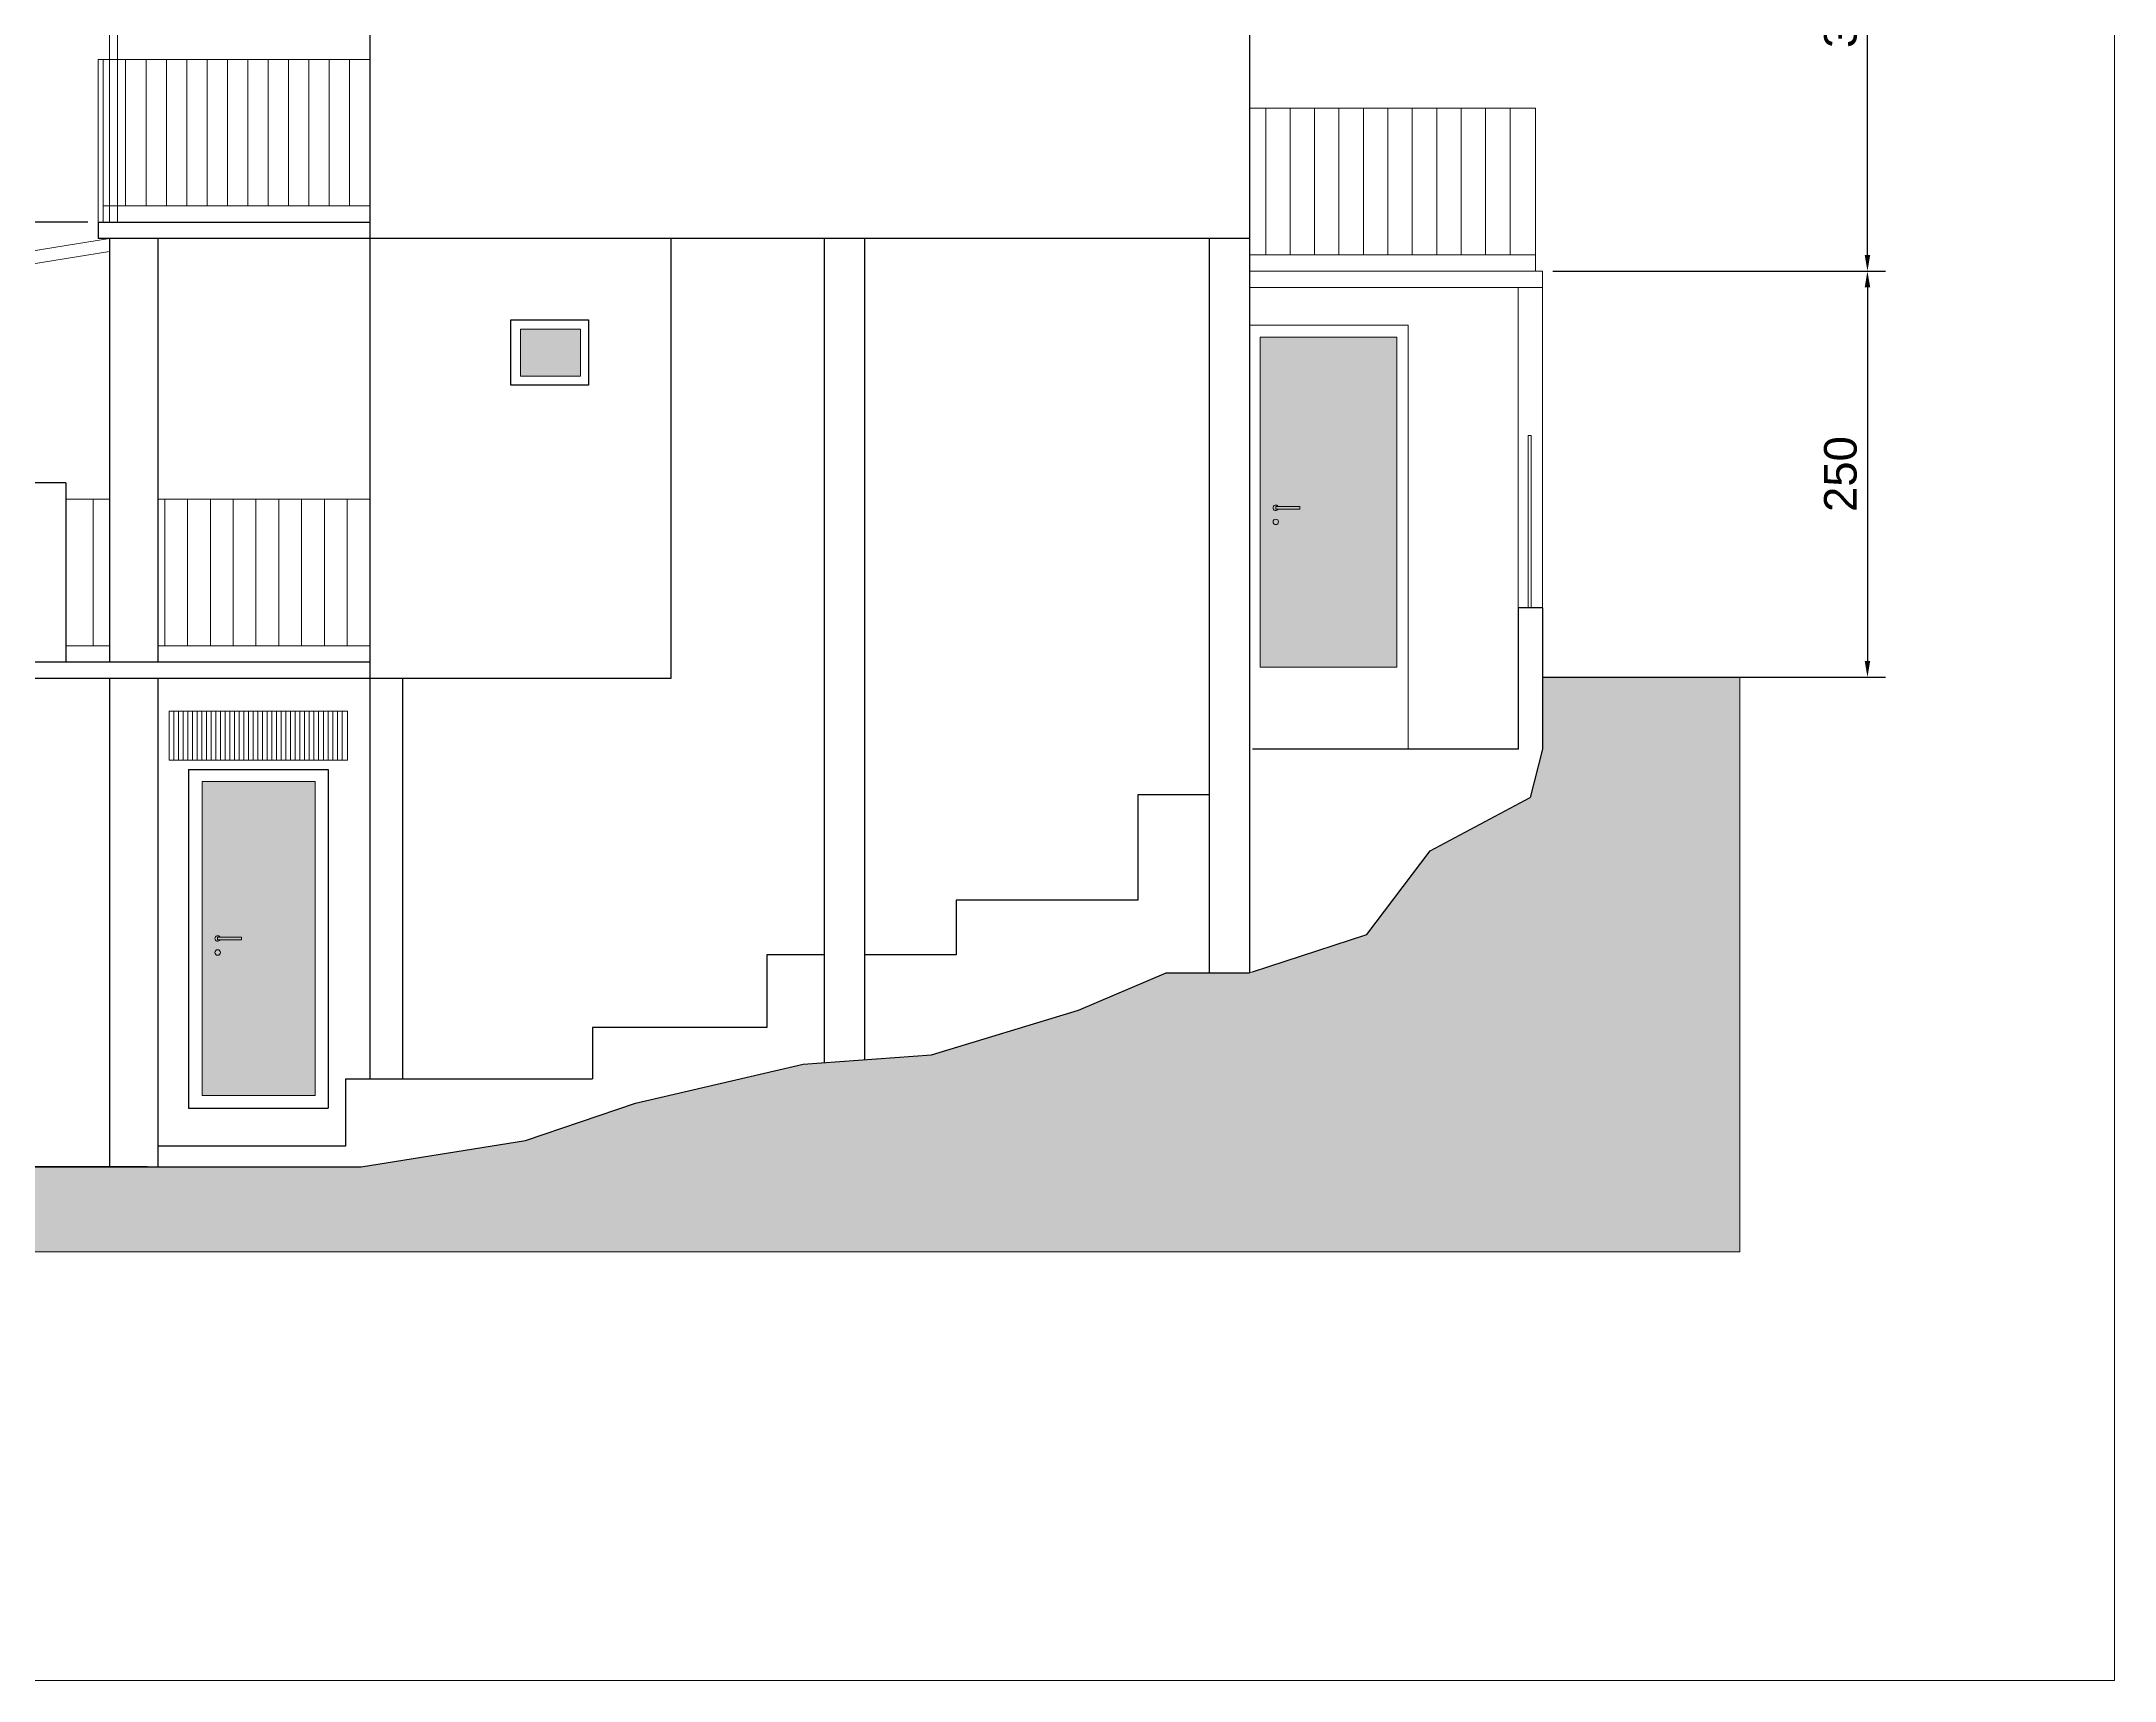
# Model space of a CAD drawing. Header units: millimetres. Extents: x -2768 to 386734, y -140 to 258833.
# Drawn here: x 222038 to 234767, y 114715 to 124779 of the extents above; entities that cross this region are included whole.
import ezdxf

# ---------------------------------------------------------------- set-up
doc = ezdxf.new("R2010")
doc.units = ezdxf.units.MM
doc.header["$PDMODE"] = 32
for name, color, linetype, lineweight in [('parapetto', 251, 'Continuous', 9), ('PROIEZIONI', 145, 'Continuous', 5), ('rilievo', 7, 'Continuous', 25), ('TETTO', 6, 'Continuous', 20), ('VARIE', 4, 'Continuous', 13)]:
    doc.layers.add(name, color=color, linetype=linetype, lineweight=lineweight)
doc.styles.get("Standard").update_dxf_attribs({"font": 'arial.ttf'})
doc.dimstyles.new('Annotativa', dxfattribs={"dimscale": 0, "dimtxt": 2.5, "dimasz": 2.5, "dimexe": 1.25, "dimexo": 0.625, "dimtad": 1, "dimtxsty": 'Standard', "dimcen": 2.5, "dimadec": 0, "dimazin": 0, "dimtfac": 1, "dimtmove": 0, "dimatfit": 3, "dimfxl": 1, "dimarcsym": 0})

# ---------------------------------------------------------------- blocks, each defined once
blk = doc.blocks.new('*D633')
at = {"layer": 'Defpoints', "color": 0}
for p in [(223788, 126576), (218561, 123669), (222387, 123669)]:
    blk.add_point(p, dxfattribs=at)
at = {"layer": 'VARIE', "color": 0, "lineweight": -2, "ltscale": 0.13}
for p, q in [((223725, 126576), (218451, 126576)), ((218561, 126476), (218561, 123769)), ((222324, 123669), (218451, 123669))]:
    blk.add_line(p, q, dxfattribs=at)
at = {"layer": 'VARIE', "color": 0}
for points in [[(218578, 126476), (218544, 126476), (218561, 126576)], [(218544, 123769), (218578, 123769), (218561, 123669)]]:
    blk.add_solid(points, dxfattribs=at)
at = {"layer": 'VARIE', "color": 0, "linetype": 'ByBlock', "lineweight": 9, "ltscale": 0.13, "insert": (218396, 125122), "char_height": 200, "attachment_point": 5, "rotation": 90}
blk.add_mtext('290', dxfattribs=at)
blk = doc.blocks.new('*D637')
at = {"layer": 'Defpoints', "color": 0}
for p in [(218561, 123669), (222324, 123669), (219355, 120969)]:
    blk.add_point(p, dxfattribs=at)
at = {"layer": 'VARIE', "color": 0, "lineweight": -2, "ltscale": 0.13}
for p, q in [((222262, 123669), (218451, 123669)), ((218561, 121069), (218561, 123569)), ((219293, 120969), (218451, 120969))]:
    blk.add_line(p, q, dxfattribs=at)
at = {"layer": 'VARIE', "color": 0}
for points in [[(218578, 123569), (218544, 123569), (218561, 123669)], [(218544, 121069), (218578, 121069), (218561, 120969)]]:
    blk.add_solid(points, dxfattribs=at)
at = {"layer": 'VARIE', "color": 0, "linetype": 'ByBlock', "lineweight": 9, "ltscale": 0.13, "insert": (218396, 122319), "char_height": 200, "attachment_point": 5, "rotation": 90}
blk.add_mtext('270', dxfattribs=at)
blk = doc.blocks.new('*D639')
at = {"layer": 'Defpoints', "color": 0}
for p in [(219293, 120969), (218561, 117869), (222753, 117869)]:
    blk.add_point(p, dxfattribs=at)
at = {"layer": 'VARIE', "color": 0, "lineweight": -2, "ltscale": 0.13}
for p, q in [((219230, 120969), (218451, 120969)), ((218561, 120869), (218561, 117969)), ((222690, 117869), (218451, 117869))]:
    blk.add_line(p, q, dxfattribs=at)
at = {"layer": 'VARIE', "color": 0}
for points in [[(218578, 120869), (218544, 120869), (218561, 120969)], [(218544, 117969), (218578, 117969), (218561, 117869)]]:
    blk.add_solid(points, dxfattribs=at)
at = {"layer": 'VARIE', "color": 0, "linetype": 'ByBlock', "lineweight": 9, "ltscale": 0.13, "insert": (218396, 119419), "char_height": 200, "attachment_point": 5, "rotation": 90}
blk.add_mtext('310', dxfattribs=at)
blk = doc.blocks.new('*D643')
at = {"layer": 'Defpoints', "color": 0}
for p in [(231255, 123369), (231255, 120876), (233250, 120876)]:
    blk.add_point(p, dxfattribs=at)
at = {"layer": 'VARIE', "color": 0, "lineweight": -2, "ltscale": 0.13}
for p, q in [((231318, 123369), (233360, 123369)), ((233250, 123269), (233250, 120976)), ((231318, 120876), (233360, 120876))]:
    blk.add_line(p, q, dxfattribs=at)
at = {"layer": 'VARIE', "color": 0}
for points in [[(233267, 123269), (233233, 123269), (233250, 123369)], [(233233, 120976), (233267, 120976), (233250, 120876)]]:
    blk.add_solid(points, dxfattribs=at)
at = {"layer": 'VARIE', "color": 0, "linetype": 'ByBlock', "lineweight": 9, "ltscale": 0.13, "insert": (233085, 122123), "char_height": 200, "attachment_point": 5, "rotation": 90}
blk.add_mtext('250', dxfattribs=at)
blk = doc.blocks.new('*D645')
at = {"layer": 'Defpoints', "color": 0}
for p in [(229455, 126576), (233250, 126576), (231318, 123369)]:
    blk.add_point(p, dxfattribs=at)
at = {"layer": 'VARIE', "color": 0, "lineweight": -2, "ltscale": 0.13}
for p, q in [((229518, 126576), (233360, 126576)), ((233250, 123469), (233250, 126476)), ((231380, 123369), (233360, 123369))]:
    blk.add_line(p, q, dxfattribs=at)
at = {"layer": 'VARIE', "color": 0}
for points in [[(233267, 126476), (233233, 126476), (233250, 126576)], [(233233, 123469), (233267, 123469), (233250, 123369)]]:
    blk.add_solid(points, dxfattribs=at)
at = {"layer": 'VARIE', "color": 0, "linetype": 'ByBlock', "lineweight": 9, "ltscale": 0.13, "insert": (233085, 124972), "char_height": 200, "attachment_point": 5, "rotation": 90}
blk.add_mtext('320', dxfattribs=at)

msp = doc.modelspace()

# ---------------------------------------------------------------- hatches: boundary and pattern name
at = {"layer": 'parapetto', "ltscale": 0.13}
h = msp.add_hatch(color=254, dxfattribs=at)
h.set_gradient(color1=(212, 206, 210), color2=(220, 215, 219), one_color=1)
h.paths.add_polyline_path([(232466, 117347.4), (232466, 120875.8), (231255.2, 120875.8), (231255.2, 120434.5), (231178.3, 120136), (230564.4, 119809.9), (230175.7, 119295.4), (229455.2, 119060.3), (228944, 119060.3), (228406.7, 118831.6), (227503.5, 118557.3), (226714.7, 118500.1), (225685.8, 118260), (225011.3, 118031.4), (224000.6, 117869.3), (219355.2, 117869.3), (218930.7, 117869.3), (218930.7, 117347.4)])
at = {"layer": 'rilievo', "linetype": 'ByBlock', "ltscale": 0.13}
h = msp.add_hatch(color=254, dxfattribs=at)
h.set_gradient(color1=(196, 192, 195), one_color=1)
h.paths.add_polyline_path([(224979.5, 123012.3), (224979.5, 122723.2), (225348, 122723.2), (225348, 123012.3)])
h = msp.add_hatch(color=254, dxfattribs=at)
h.set_gradient(color1=(196, 192, 195), one_color=1)
h.paths.add_polyline_path([(230361.3, 122963.3), (230361.3, 120936.4), (229521, 120936.4), (229521, 122963.3)])
h = msp.add_hatch(color=254, dxfattribs=at)
h.set_gradient(color1=(196, 192, 195), one_color=1)
h.paths.add_polyline_path([(223024.8, 120235.5), (223024.8, 118308.2), (223718.4, 118308.2), (223718.4, 120235.5)])

# ---------------------------------------------------------------- linework, layer by layer
at = {"layer": 'parapetto', "ltscale": 0.13}
for p, q in [((224055.2, 124669.3), (222387, 124669.3)), ((222387, 123669.3), (222387, 124669.3)), ((222417, 123669.3), (222417, 124669.3)), ((222555.2, 124669.3), (222555.2, 123769.3)), ((222680.2, 124669.3), (222680.2, 123769.3)), ((222805.2, 124669.3), (222805.2, 123769.3)), ((222930.2, 124669.3), (222930.2, 123769.3)), ((223055.2, 123769.3), (223055.2, 124669.3)), ((223055.2, 124669.3), (224055.2, 124669.3)), ((223180.2, 124669.3), (223180.2, 123769.3)), ((223305.2, 124669.3), (223305.2, 123769.3)), ((223430.2, 124669.3), (223430.2, 123769.3)), ((223555.2, 124669.3), (223555.2, 123769.3)), ((223680.2, 124669.3), (223680.2, 123769.3)), ((223805.2, 124669.3), (223805.2, 123769.3)), ((223930.2, 124669.3), (223930.2, 123769.3)), ((231212.5, 124369.3), (229455.2, 124369.3)), ((229555.2, 124369.3), (229555.2, 123469.3)), ((229705.2, 124369.3), (229705.2, 123469.3)), ((229855.2, 124369.3), (229855.2, 123469.3)), ((230005.2, 124369.3), (230005.2, 123469.3)), ((230155.2, 124369.3), (230155.2, 123469.3)), ((230305.2, 124369.3), (230305.2, 123469.3)), ((230455.2, 124369.3), (230455.2, 123469.3)), ((230605.2, 124369.3), (230605.2, 123469.3)), ((230755.2, 124369.3), (230755.2, 123469.3)), ((230905.2, 124369.3), (230905.2, 123469.3)), ((231055.2, 124369.3), (231055.2, 123469.3)), ((231212.5, 123369.3), (231212.5, 124369.3)), ((224055.2, 123769.3), (222417, 123769.3)), ((231212.5, 123469.3), (229455.2, 123469.3)), ((222455.2, 121969.3), (222188.3, 121969.3)), ((222355.2, 121969.3), (222355.2, 121069.3)), ((222752.7, 121969.3), (224055.2, 121969.3)), ((222795.2, 121969.3), (222795.2, 121069.3)), ((222935.2, 121969.3), (222935.2, 121069.3)), ((223075.2, 121969.3), (223075.2, 121069.3)), ((223215.2, 121969.3), (223215.2, 121069.3)), ((223355.2, 121969.3), (223355.2, 121069.3)), ((223495.2, 121969.3), (223495.2, 121069.3)), ((223635.2, 121969.3), (223635.2, 121069.3)), ((223775.2, 121969.3), (223775.2, 121069.3)), ((223915.2, 121969.3), (223915.2, 121069.3)), ((222455.2, 121069.3), (222188.3, 121069.3)), ((222752.7, 121069.3), (224055.2, 121069.3))]:
    msp.add_line(p, q, dxfattribs=at)
at = {"layer": 'parapetto', "linetype": 'ByBlock', "ltscale": 0.13}
for p, q in [((222851.3, 120667.2), (222851.3, 120366.4)), ((222851.3, 120667.2), (222851.3, 120366.4)), ((222880, 120667.2), (222880, 120366.4)), ((222908.7, 120667.2), (222908.7, 120366.4)), ((222937.4, 120667.2), (222937.4, 120366.4)), ((222966, 120667.2), (222966, 120366.4)), ((222994.7, 120667.2), (222994.7, 120366.4)), ((223023.4, 120667.2), (223023.4, 120366.4)), ((223052.1, 120667.2), (223052.1, 120366.4)), ((223080.7, 120667.2), (223080.7, 120366.4)), ((223080.7, 120667.2), (223080.7, 120366.4)), ((223080.7, 120667.2), (223080.7, 120366.4)), ((223109.4, 120667.2), (223109.4, 120366.4)), ((223138.1, 120667.2), (223138.1, 120366.4)), ((223166.8, 120667.2), (223166.8, 120366.4)), ((223195.4, 120667.2), (223195.4, 120366.4)), ((223224.1, 120667.2), (223224.1, 120366.4)), ((223252.8, 120667.2), (223252.8, 120366.4)), ((223281.5, 120667.2), (223281.5, 120366.4)), ((223310.2, 120667.2), (223310.2, 120366.4)), ((223310.2, 120667.2), (223310.2, 120366.4)), ((223310.2, 120667.2), (223310.2, 120366.4)), ((223338.8, 120667.2), (223338.8, 120366.4)), ((223367.5, 120667.2), (223367.5, 120366.4)), ((223396.2, 120667.2), (223396.2, 120366.4)), ((223424.9, 120667.2), (223424.9, 120366.4)), ((223453.5, 120667.2), (223453.5, 120366.4)), ((223482.2, 120667.2), (223482.2, 120366.4)), ((223510.9, 120667.2), (223510.9, 120366.4)), ((223539.6, 120667.2), (223539.6, 120366.4)), ((223539.6, 120667.2), (223539.6, 120366.4)), ((223539.6, 120667.2), (223539.6, 120366.4)), ((223568.2, 120667.2), (223568.2, 120366.4)), ((223596.9, 120667.2), (223596.9, 120366.4)), ((223625.6, 120667.2), (223625.6, 120366.4)), ((223654.3, 120667.2), (223654.3, 120366.4)), ((223682.9, 120667.2), (223682.9, 120366.4)), ((223711.6, 120667.2), (223711.6, 120366.4)), ((223740.3, 120667.2), (223740.3, 120366.4)), ((223769, 120667.2), (223769, 120366.4)), ((223769, 120667.2), (223769, 120366.4)), ((223769, 120667.2), (223769, 120366.4)), ((223797.7, 120667.2), (223797.7, 120366.4)), ((223826.3, 120667.2), (223826.3, 120366.4)), ((223855, 120667.2), (223855, 120366.4)), ((223883.7, 120667.2), (223883.7, 120366.4))]:
    msp.add_line(p, q, dxfattribs=at)
at = {"layer": 'parapetto', "ltscale": 0.13}
for points in [[(224979.5, 123012.3), (224979.5, 122723.2), (225348, 122723.2), (225348, 123012.3)], [(230361.3, 122963.3), (230361.3, 120936.4), (229521, 120936.4), (229521, 122963.3)], [(223024.8, 120235.5), (223024.8, 118308.2), (223718.4, 118308.2), (223718.4, 120235.5)]]:
    msp.add_lwpolyline(points, close=True, dxfattribs=at)
at = {"layer": 'parapetto', "linetype": 'ByBlock', "ltscale": 0.13}
for points in [[(231185, 121302.1), (231185, 122359.4), (231166.6, 122359.4), (231166.6, 121302.1)], [(229617.2, 121923.9), (229617.2, 121908.2), (229763.8, 121908.2), (229763.8, 121923.9)], [(223119.9, 119279.7), (223119.9, 119264), (223266.6, 119264), (223266.6, 119279.7)]]:
    msp.add_lwpolyline(points, close=True, dxfattribs=at)
at = {"layer": 'parapetto', "color": 254, "ltscale": 0.13}
msp.add_lwpolyline([(222822.7, 120667.2), (222822.7, 120366.4), (223916.7, 120366.4), (223916.7, 120667.2)], close=True, dxfattribs=at)
at = {"layer": 'parapetto', "linetype": 'ByBlock', "ltscale": 0.13}
for centre in [(229617.2, 121829.5), (223119.9, 119185.3)]:
    msp.add_circle(centre, 16.8, dxfattribs=at)
for centre in [(229617.2, 121916), (223119.9, 119271.9)]:
    msp.add_arc(centre, 16.8, 27.75996, 332.24004, dxfattribs=at)
at = {"layer": 'PROIEZIONI', "ltscale": 0.13}
msp.add_lwpolyline([(232466, 120875.8), (231255.2, 120875.8), (231255.2, 120434.5), (231178.3, 120136), (230564.4, 119809.9), (230175.7, 119295.4), (229455.2, 119060.3), (228944, 119060.3), (228406.7, 118831.6), (227503.5, 118557.3), (226714.7, 118500.1), (225685.8, 118260), (225011.3, 118031.4), (224000.6, 117869.3), (219355.2, 117869.3), (218930.7, 117869.3), (218930.7, 117347.4), (232466, 117347.4), (232466, 120875.8)], dxfattribs=at)
at = {"layer": 'rilievo', "ltscale": 0.13}
for p, q in [((224055.2, 126256.5), (224055.2, 120869.3)), ((229455.2, 126256.5), (229455.2, 119060.3)), ((222387, 123669.3), (224055.2, 123669.3)), ((222387, 123669.3), (222387, 123569.3)), ((229455.2, 123569.3), (222387, 123569.3)), ((222455.2, 123569.3), (222455.2, 120969.3)), ((222752.7, 123569.3), (222752.7, 120969.3)), ((225905.2, 120869.3), (225905.2, 123569.3)), ((226847.2, 120869.3), (226847.2, 123569.3)), ((226847.2, 118509.7), (226847.2, 123569.3)), ((227094.7, 118527.6), (227094.7, 123569.3)), ((229207.7, 123569.3), (229207.7, 119060.3)), ((224919.3, 122669.3), (224919.3, 123069.3)), ((224919.3, 123069.3), (225397.6, 123069.3)), ((225397.6, 123069.3), (225397.6, 122669.3)), ((225397.6, 122669.3), (224919.3, 122669.3)), ((222188.3, 122069.3), (221888.3, 122069.3)), ((222188.3, 122069.3), (222188.3, 120969.3)), ((219355.2, 120969.3), (222455.2, 120969.3)), ((222455.2, 120969.3), (224055.2, 120969.3)), ((222652.7, 120969.3), (224055.2, 120969.3)), ((224055.2, 120969.3), (224055.2, 118409.3)), ((219355.2, 120869.3), (222455.2, 120869.3)), ((222455.2, 120869.3), (224055.2, 120869.3)), ((222455.2, 120869.3), (222455.2, 117869.3)), ((222652.7, 120869.3), (225905.2, 120869.3)), ((222752.7, 120869.3), (222752.7, 117869.3)), ((224255.2, 120869.3), (224255.2, 118409.3)), ((231255.2, 120875.8), (232466, 120875.8)), ((231105.2, 120434.5), (229475, 120434.5)), ((231255.2, 120434.5), (231178.3, 120136)), ((222941.5, 120309.3), (222941.5, 118229.3)), ((222941.5, 120309.3), (223798.6, 120309.3)), ((223798.6, 120309.3), (223798.6, 118229.3)), ((229207.7, 120154.1), (228770.1, 120154.1)), ((228770.1, 120154.1), (228770.1, 119506.6)), ((230564.4, 119809.9), (231178.3, 120136)), ((230175.7, 119295.4), (230564.4, 119809.9)), ((228770.1, 119506.6), (227653.7, 119506.6)), ((227653.7, 119506.6), (227653.7, 119171.7)), ((229475, 119066.8), (230175.7, 119295.4)), ((226492.6, 119171.7), (226492.6, 118725.1)), ((226847.2, 119171.7), (226492.6, 119171.7)), ((227653.7, 119171.7), (227094.7, 119171.7)), ((228406.7, 118831.6), (228944, 119060.3)), ((228944, 119060.3), (229455.2, 119060.3)), ((227503.5, 118557.3), (228406.7, 118831.6)), ((226492.6, 118725.1), (225420.9, 118725.1)), ((225420.9, 118725.1), (225420.9, 118409.3)), ((226714.7, 118500.1), (227503.5, 118557.3)), ((223905.4, 118409.3), (225420.9, 118409.3)), ((223905.4, 118409.3), (223905.4, 117996.9)), ((225685.8, 118260), (226714.7, 118500.1)), ((225011.3, 118031.4), (225685.8, 118260)), ((222941.5, 118229.3), (223798.6, 118229.3)), ((223905.4, 117996.9), (222752.7, 117996.9)), ((224000.6, 117869.3), (225011.3, 118031.4)), ((219355.2, 117869.3), (224000.6, 117869.3))]:
    msp.add_line(p, q, dxfattribs=at)
at = {"layer": 'rilievo', "linetype": 'ByBlock', "ltscale": 0.13}
for p, q in [((231255.2, 121302.1), (231105.2, 121302.1)), ((231105.2, 121302.1), (231105.2, 120434.5)), ((231255.2, 121302.1), (231255.2, 120434.5))]:
    msp.add_line(p, q, dxfattribs=at)
at = {"layer": 'TETTO'}
for p, q in [((222455.2, 123669.3), (222455.2, 126145.6)), ((222505.2, 123669.3), (222505.2, 126153.8)), ((222455.2, 123569.3), (219355.2, 123067.3)), ((222455.2, 123569.3), (219355.2, 123067.3)), ((222455.2, 123489.3), (219355.2, 122987.3))]:
    msp.add_line(p, q, dxfattribs=at)
at = {"layer": 'VARIE', "ltscale": 0.13}
for p, q in [((229455.2, 123369.3), (231255.2, 123369.3)), ((231255.2, 123369.3), (231255.2, 121302.1)), ((229455.2, 123269.3), (231255.2, 123269.3)), ((231105.2, 123269.3), (231105.2, 121302.1)), ((229455.2, 123036.5), (230429.3, 123036.5)), ((230429.3, 123036.5), (230429.3, 120434.5))]:
    msp.add_line(p, q, dxfattribs=at)
at = {"layer": 'VARIE', "linetype": 'Continuous', "lineweight": 13, "ltscale": 0.13}
msp.add_lwpolyline([(154416.5, 114715), (234767.1, 114715), (234767.1, 171528.5), (154416.5, 171528.5)], close=True, dxfattribs=at)

# ---------------------------------------------------------------- dimensions: what is measured, and where the dimension line sits
at = {"layer": 'VARIE', "lineweight": 9, "ltscale": 0.13}
for base, p1, p2, text, picture, middle in [((218561, 123669.3), (223787.7, 126575.6), (222387, 123669.3), '290', '*D633', (218396.4, 125122.4)), ((233250, 126575.6), (231317.7, 123369.3), (229455.2, 126575.6), '320', '*D645', (233085.4, 124972.4)), ((233250, 120875.8), (231255.2, 123369.3), (231255.2, 120875.8), '250', '*D643', (233085.4, 122122.5))]:
    dim = msp.add_linear_dim(base=base, p1=p1, p2=p2, angle=90, text=text, dimstyle='Annotativa', override={"dimscale": 0, "dimtxt": 2, "dimasz": 1, "dimexe": 1.1, "dimdec": 0, "dimlfac": 0.1, "dimzin": 0, "dimdsep": 46}, dxfattribs=at)
    dim.commit()
    dim.dimension.update_dxf_attribs({"geometry": picture, "text_midpoint": middle})
for base, p1, p2, picture, middle in [((218561, 123669.3), (219355.2, 120969.3), (222324.5, 123669.3), '*D637', (218396.4, 122319.3)), ((218561, 117869.3), (219292.7, 120969.3), (222752.7, 117869.3), '*D639', (218396.4, 119419.3))]:
    dim = msp.add_linear_dim(base=base, p1=p1, p2=p2, angle=90, dimstyle='Annotativa', override={"dimscale": 0, "dimtxt": 2, "dimasz": 1, "dimexe": 1.1, "dimdec": 0, "dimlfac": 0.1, "dimzin": 0, "dimdsep": 46}, dxfattribs=at)
    dim.commit()
    dim.dimension.update_dxf_attribs({"geometry": picture, "text_midpoint": middle})

doc.saveas('drawing.dxf')
